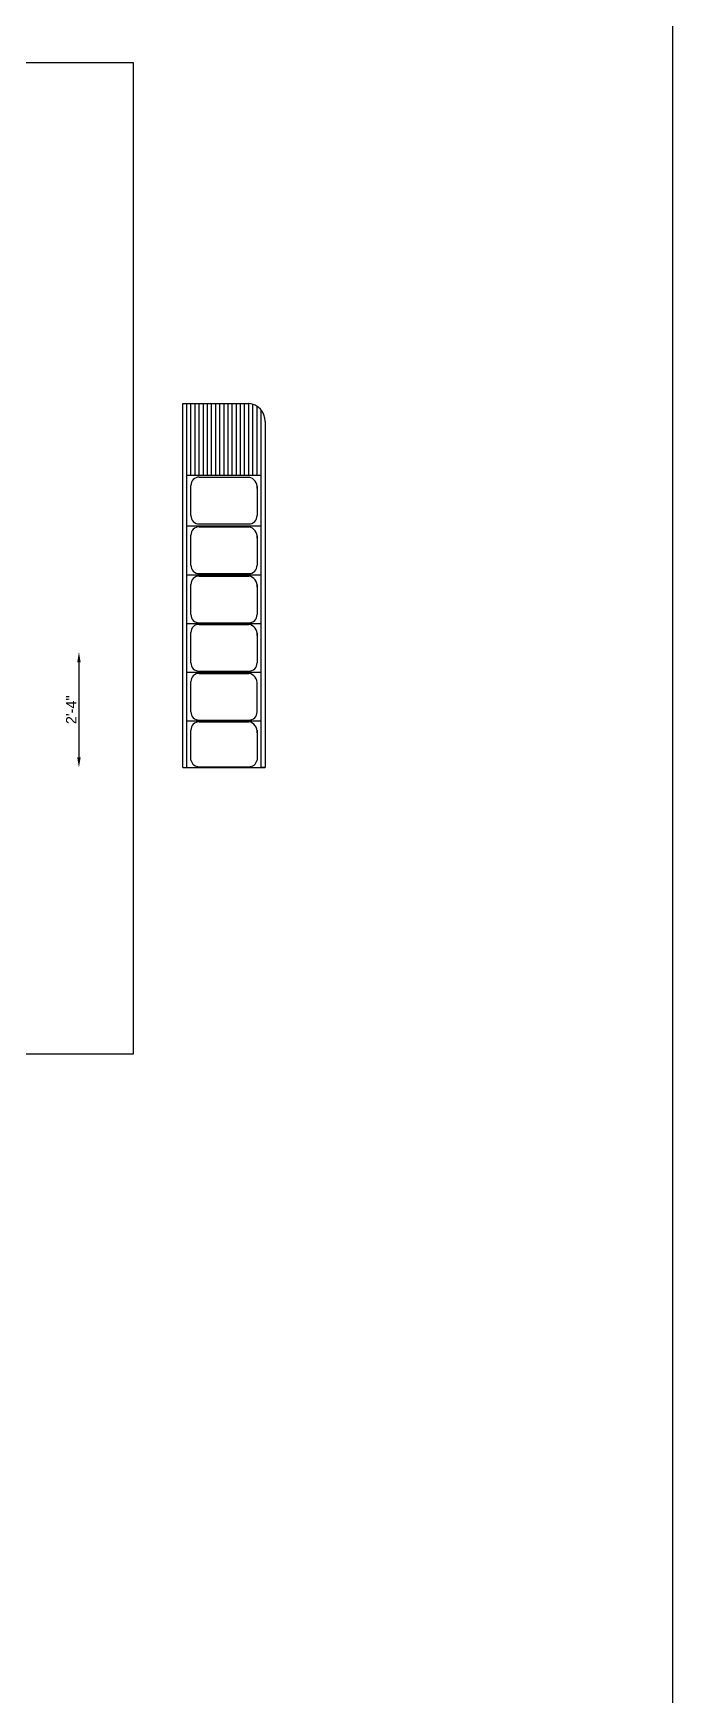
# Model space of a CAD drawing. Header units: feet. Extents: x 2272 to 4893, y 337 to 2916.
# Drawn here: x 2565.3 to 2720.2, y 1042.1 to 1444.5 of the extents above; entities that cross this region are included whole.
import ezdxf

# ---------------------------------------------------------------- set-up
doc = ezdxf.new("R2010")
doc.units = ezdxf.units.FT
doc.styles.get("Standard").update_dxf_attribs({"font": 'arial.ttf'})
doc.dimstyles.new('ISO-25', dxfattribs={"dimtxt": 2.5, "dimasz": 2.5, "dimexe": 1.25, "dimexo": 0.625, "dimtad": 1, "dimdec": 0, "dimlunit": 4, "dimtxsty": 'Standard', "dimcen": 2.5, "dimse1": 1, "dimse2": 1, "dimadec": 0, "dimazin": 0, "dimtfac": 1, "dimtdec": 0, "dimtmove": 0, "dimatfit": 3, "dimfxl": 1, "dimarcsym": 0})

# ---------------------------------------------------------------- blocks, each defined once
blk = doc.blocks.new('*D467')
at = {"color": 0, "lineweight": -2, "transparency": 16777216}
blk.add_line((2576.36, 1292.28), (2576.36, 1269.26), dxfattribs=at)
at = {"color": 0, "transparency": 16777216}
for points in [[(2575.94, 1292.28), (2576.77, 1292.28), (2576.36, 1294.78)], [(2575.94, 1269.26), (2576.77, 1269.26), (2576.36, 1266.76)]]:
    blk.add_solid(points, dxfattribs=at)
at = {"layer": 'Defpoints', "color": 0, "transparency": 16777216}
for p in [(2484.66, 1294.78), (2485.95, 1266.76), (2576.36, 1266.76)]:
    blk.add_point(p, dxfattribs=at)
at = {"color": 0, "transparency": 16777216, "insert": (2574.48, 1280.77), "char_height": 2.5, "attachment_point": 5, "rotation": 90}
blk.add_mtext('2\'-4"', dxfattribs=at)

msp = doc.modelspace()

# ---------------------------------------------------------------- linework, layer by layer
msp.add_line((2720.204, 827.307), (2720.204, 2915.521))
at = {"color": 141, "true_color": 0xadddf7}
for p, q in [((2601.495, 1266.758), (2601.495, 1354.925)), ((2602.495, 1266.758), (2602.495, 1354.925)), ((2603.495, 1337.558), (2603.495, 1354.925)), ((2604.495, 1337.558), (2604.495, 1354.925)), ((2605.495, 1337.558), (2605.495, 1354.925)), ((2606.495, 1337.558), (2606.495, 1354.925)), ((2607.495, 1337.558), (2607.495, 1354.925)), ((2608.495, 1337.558), (2608.495, 1354.925)), ((2609.495, 1337.558), (2609.495, 1354.925)), ((2610.495, 1337.558), (2610.495, 1354.925)), ((2611.495, 1337.558), (2611.495, 1354.925)), ((2612.495, 1337.558), (2612.495, 1354.925)), ((2613.495, 1337.558), (2613.495, 1354.925)), ((2614.495, 1337.558), (2614.495, 1354.925)), ((2615.495, 1337.558), (2615.495, 1354.925)), ((2616.495, 1337.558), (2616.495, 1354.925)), ((2617.495, 1337.558), (2617.495, 1354.925)), ((2618.495, 1337.558), (2618.495, 1354.703)), ((2618.495, 1337.558), (2618.495, 1354.703)), ((2618.495, 1337.558), (2618.495, 1354.703)), ((2619.495, 1337.558), (2619.495, 1354.209)), ((2620.495, 1266.758), (2620.495, 1353.302)), ((2602.495, 1266.758), (2602.495, 1337.558)), ((2601.495, 1266.758), (2621.495, 1266.758))]:
    msp.add_line(p, q, dxfattribs=at)
at = {"color": 4}
for p, q in [((2601.495, 1354.925), (2617.495, 1354.925)), ((2621.495, 1350.533), (2621.495, 1266.758)), ((2621.495, 1266.758), (2620.495, 1266.758))]:
    msp.add_line(p, q, dxfattribs=at)
at = {"color": 30, "true_color": 0xf26722}
for p, q in [((2602.495, 1337.558), (2620.495, 1337.558)), ((2605.495, 1337.058), (2617.495, 1337.058)), ((2620.495, 1266.758), (2620.495, 1337.558)), ((2603.495, 1327.758), (2603.495, 1335.058)), ((2619.495, 1335.009), (2619.495, 1327.758)), ((2602.495, 1325.258), (2620.495, 1325.258)), ((2605.495, 1325.758), (2617.495, 1325.758)), ((2605.495, 1325.035), (2617.495, 1325.035)), ((2603.495, 1315.735), (2603.495, 1323.035)), ((2619.495, 1322.987), (2619.495, 1315.735)), ((2602.495, 1313.458), (2620.495, 1313.458)), ((2605.495, 1313.735), (2617.495, 1313.735)), ((2605.495, 1313.13), (2617.495, 1313.13)), ((2603.495, 1303.83), (2603.495, 1311.13)), ((2619.495, 1311.081), (2619.495, 1303.83)), ((2602.495, 1301.658), (2620.495, 1301.658)), ((2605.495, 1301.83), (2617.495, 1301.83)), ((2605.495, 1301.442), (2617.495, 1301.442)), ((2603.495, 1292.142), (2603.495, 1299.442)), ((2619.495, 1299.394), (2619.495, 1292.142)), ((2602.495, 1289.858), (2620.495, 1289.858)), ((2605.495, 1290.142), (2617.495, 1290.142)), ((2605.495, 1289.572), (2617.495, 1289.572)), ((2603.495, 1280.272), (2603.495, 1287.572)), ((2602.495, 1278.058), (2620.495, 1278.058)), ((2603.495, 1268.554), (2603.495, 1275.854)), ((2605.495, 1278.272), (2617.495, 1278.272)), ((2605.495, 1277.854), (2617.495, 1277.854)), ((2619.495, 1275.806), (2619.495, 1268.554)), ((2605.495, 1266.993), (2617.495, 1266.993))]:
    msp.add_line(p, q, dxfattribs=at)
at = {"color": 30, "true_color": 0xf8991e}
msp.add_line((2619.495, 1280.272), (2619.495, 1286.878), dxfattribs=at)
msp.add_lwpolyline([(2271.982, 1437.469), (2589.452, 1437.469), (2589.452, 1197.45), (2271.982, 1197.45)], close=True)
at = {"color": 4}
msp.add_arc((2617.034, 1350.487), 4.462, 0.58922, 84.06301, dxfattribs=at)
at = {"color": 30, "true_color": 0xf26722}
for centre, radius, start, end in [((2605.426, 1335.128), 1.932, 87.93045, 182.06955), ((2617.115, 1334.686), 2.402, 352.27513, 80.89758), ((2605.426, 1327.688), 1.932, 177.93045, 272.06955), ((2605.426, 1323.105), 1.932, 87.93045, 182.06955), ((2617.585, 1327.668), 1.912, 267.30087, 2.69913), ((2617.115, 1322.664), 2.402, 352.27513, 80.89758), ((2605.426, 1315.666), 1.932, 177.93045, 272.06955), ((2605.426, 1311.199), 1.932, 87.93045, 182.06955), ((2617.585, 1315.645), 1.912, 267.30087, 2.69913), ((2617.115, 1310.758), 2.402, 352.27513, 80.89758), ((2605.426, 1303.76), 1.932, 177.93045, 272.06955), ((2617.585, 1303.74), 1.912, 267.30087, 2.69913), ((2605.426, 1299.512), 1.932, 87.93045, 182.06955), ((2617.115, 1299.071), 2.402, 352.27513, 80.89758), ((2605.426, 1292.073), 1.932, 177.93045, 272.06955), ((2617.585, 1292.052), 1.912, 267.30087, 2.69913), ((2605.426, 1287.642), 1.932, 87.93045, 182.06955), ((2617.115, 1287.201), 2.402, 352.27513, 80.89758), ((2605.426, 1280.202), 1.932, 177.93045, 272.06955), ((2617.585, 1280.182), 1.912, 267.30087, 2.69913), ((2605.426, 1275.924), 1.932, 87.93045, 182.06955), ((2617.115, 1275.483), 2.402, 352.27513, 80.89758), ((2605.423, 1268.961), 1.969, 191.90637, 272.12075), ((2617.612, 1268.904), 1.915, 266.5039, 349.46897)]:
    msp.add_arc(centre, radius, start, end, dxfattribs=at)

# ---------------------------------------------------------------- dimensions: what is measured, and where the dimension line sits
at = {"color": 114, "true_color": 0x139b48}
dim = msp.add_linear_dim(base=(2576.358, 1266.758), p1=(2484.655, 1294.778), p2=(2485.947, 1266.758), angle=90, dimstyle='ISO-25', dxfattribs=at)
dim.commit()
dim.dimension.update_dxf_attribs({"geometry": '*D467', "text_midpoint": (2574.478, 1280.768)})

doc.saveas('drawing.dxf')
